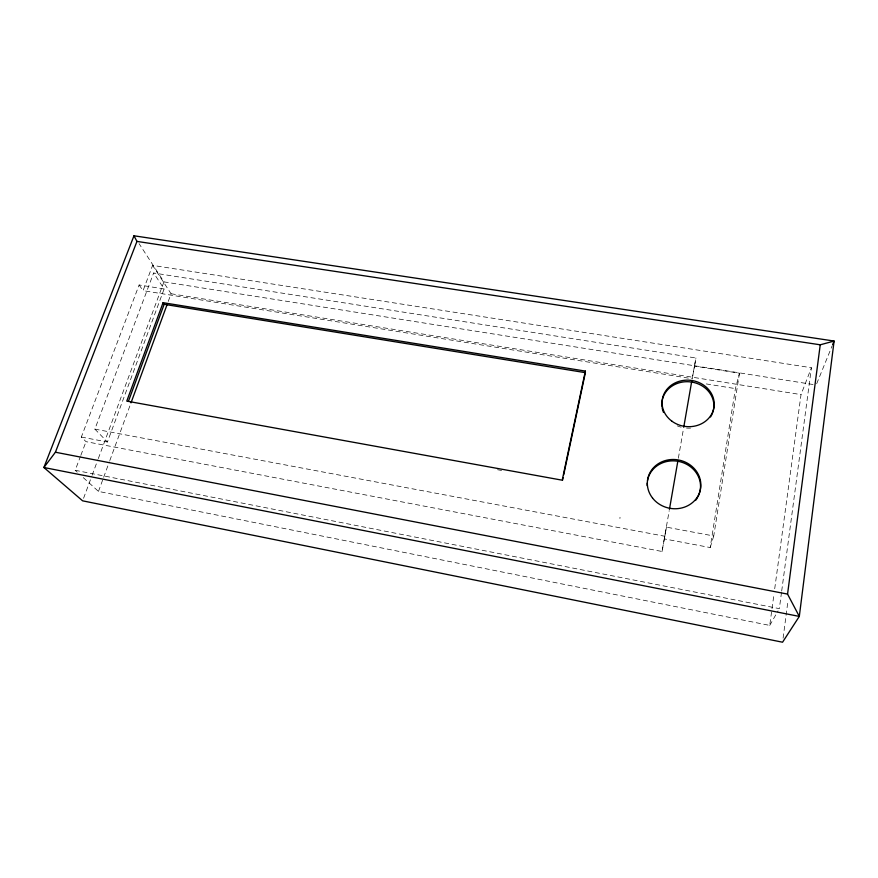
<?xml version="1.0" encoding="UTF-8"?>
<svg xmlns="http://www.w3.org/2000/svg" width="878" height="878" viewBox="0 0 878 878"><rect width="100%" height="100%" fill="white"/><g stroke="black" fill="none" stroke-linecap="round" stroke-linejoin="round"><path stroke-width="0.66" stroke-dasharray="4.39 3.29" d="M619.923 518.492L620.011 517.263M783.099 638.152L788.049 600.245M781.508 592.409L779.346 608.641L75.201 470.29L80.37 456.593M781.694 591.048L811.415 367.739L152.607 265.386L143.059 290.662L692.171 378.725L695.936 357.994L153.639 272.992L94.879 429.122L107.423 442.007L164.12 288.95L153.639 272.992M83.3 477.643L98.479 491.417L769.743 625.41L773.979 594.186M774.714 588.754L801.021 394.606L811.415 367.739M739.474 373.216L713.737 535.975L666.457 527.162L664.295 538.894L710.192 547.543L735.413 388.614L739.474 373.216L694.52 366.104L692.171 379M164.12 288.95L139.119 284.966L81.336 437.046L86.022 441.656L662.056 551.483L669.212 510.656M678.354 458.217L683.501 428.64M662.056 551.483L666.457 527.162M694.52 366.104L695.936 357.994M710.192 547.543L713.737 535.975M98.479 491.417L103.187 478.587M103.659 477.303L109.311 461.894M109.783 460.61L130.526 404.143M168.236 301.45L171.067 293.757L152.607 265.386M83.564 498.276L91.652 476.502M92.124 475.228L97.831 459.852M98.314 458.579L163.934 281.882L139.086 243.656M80.842 455.353L86.022 441.656M816.683 383.741L832.048 346.075M769.743 625.41L778.062 610.879M163.934 281.882L816.178 385.003M171.067 293.757L801.021 394.606M706.274 383.927L735.413 388.614M497.552 469.73L501.59 470.465M94.879 429.122L664.865 536.26M81.336 437.046L107.423 442.007M75.201 470.29L77.22 472.134M139.119 284.966L143.059 290.662M690.624 428.091A26.055 23.179 7.4 0 1 686.508 428.08M681.098 427.169A26.055 23.179 7.4 0 1 677.223 425.83"/><path stroke-width="1.32" d="M133.972 235.787L136.957 241.406L55.413 452.225L43.9 467.502L799.309 616.411L787.555 594.099L820.239 344.802L834.1 341.048L799.309 616.411L782.561 642.213L82.62 500.833L43.9 467.502L133.972 235.787L834.1 341.048L832.563 344.813M669.442 509.317L677.882 460.906M683.742 427.29L691.699 381.425M585.352 371.098L562.205 480.189L126.761 401.114L163.078 302.68L585.352 371.098L585.374 372.656L164.164 304.304L163.078 302.68M562.568 480.178L563.138 477.522M563.698 474.866L585.088 373.984M128.451 401.257L164.164 304.304M130.998 402.859L167.303 304.018M136.957 241.406L820.239 344.802M55.413 452.225L787.555 594.099M661.99 406.547A26.055 23.179 7.4 0 1 693.225 382.347A26.055 23.179 7.4 0 1 710.511 416.951M663.538 412.484A26.055 23.179 7.4 0 1 662.155 407.743M697.692 497.233A26.779 24.496 11.5 0 1 695.497 500.493M647.185 485.622A26.779 24.496 11.5 0 1 647.218 483.054M647.525 480.518A26.779 24.496 11.5 0 1 681.471 462.135A26.779 24.496 11.5 0 1 698.295 496.092M671.966 421.242A26.131 23.234 7.3 0 0 713.946 407.48A26.131 23.234 7.3 0 0 678.518 381.535A26.131 23.234 7.3 0 0 671.966 421.242M652.53 498.024A26.856 24.551 11.4 0 0 698.603 494.797A26.856 24.551 11.4 0 0 671.143 459.545A26.856 24.551 11.4 0 0 652.53 498.024"/></g></svg>
